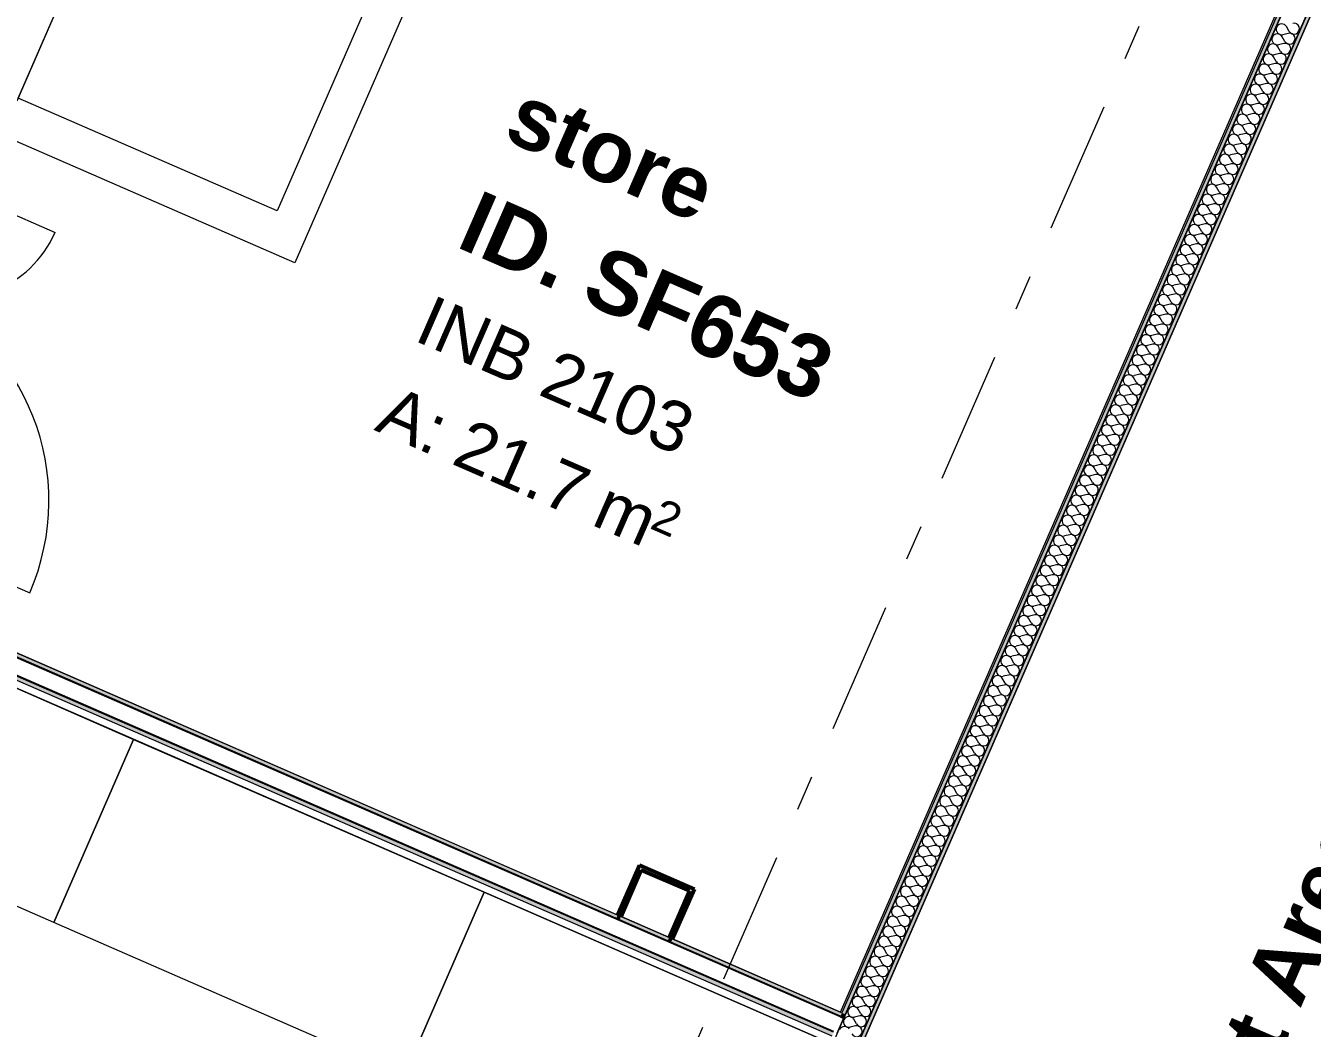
# Model space of a CAD drawing. Header units: millimetres. Extents: x -50172 to 68897, y -80883 to 956680.
# Drawn here: x -3446 to 1707, y -28780 to -24764 of the extents above; entities that cross this region are included whole.
import ezdxf
from ezdxf.enums import TextEntityAlignment as Align

# ---------------------------------------------------------------- set-up
doc = ezdxf.new("R2010")
doc.units = ezdxf.units.MM
doc.header["$MEASUREMENT"] = 0
doc.linetypes.add('Double Dashed', pattern=[1093.611073, 529.166651, -211.666656, 141.111112, -211.666656])
for name, color, linetype in [('A-25-M_Wall_Int', 7, 'Continuous'), ('New_A-15-MG_Structural_Grid_Phase_2', 7, 'Continuous'), ('New_A-20-M_Floor_Slab', 7, 'Continuous'), ('New_A-25-M_Wall_Int', 7, 'Continuous'), ('New_A-35-M_FFE-Zone', 7, 'Continuous'), ('New_A-35-M_FFE_Fixed', 7, 'Continuous'), ('New_ArchiCAD Door Markers', 7, 'Continuous'), ('New_ArchiCAD Doors', 7, 'Continuous')]:
    doc.layers.add(name, color=color, linetype=linetype)
for name, color, linetype, lineweight, true_color in [('A-25-M_Wall_Int_Pen_No__107', 7, 'Continuous', 15, 0xa6a6a6), ('A-25-M_Wall_Int_Pen_No__27', 7, 'Continuous', 50, 0x2a2a2a), ('New_A-15-MG_Structural_Grid_Phase_2_Pen_No__222', 7, 'Continuous', 13, 0x65af33), ('New_A-25-M_Wall_Int_Pen_No__107', 7, 'Continuous', 15, 0xa6a6a6), ('New_A-35-M_FFE-Zone_Pen_No__74', 7, 'Continuous', 20, 0x606060), ('New_A-35-M_FFE_Fixed_Pen_No__64', 7, 'Continuous', 20, 0x606060), ('New_ArchiCAD Doors_Pen_No__43', 7, 'Continuous', 30, 0x444444), ('New_ArchiCAD Doors_Pen_No__63', 7, 'Continuous', 20, 0x606060)]:
    doc.layers.add(name, color=color, linetype=linetype, lineweight=lineweight, true_color=true_color)
for name, color, linetype, lineweight in [('New_A-20-M_Floor_Slab_Pen_No__89', 8, 'Continuous', 20), ('New_A-25-M_Wall_Int_Pen_No__1', 7, 'Continuous', 13), ('New_ArchiCAD Door Markers_Pen_No__1', 7, 'Continuous', 13), ('New_ArchiCAD Door Markers_Pen_No__5', 7, 'Continuous', 25), ('New_ArchiCAD Doors_Pen_No__1', 7, 'Continuous', 13), ('New_ArchiCAD Zone Stamps_Pen_No__9', 7, 'Continuous', 13)]:
    doc.layers.add(name, color=color, linetype=linetype, lineweight=lineweight)
doc.styles.add('GENERATED_STYLE_1', font='')
doc.styles.add('GENERATED_STYLE_2', font='')
doc.styles.add('GENERATED_STYLE_3', font='')
doc.styles.add('GENERATED_STYLE_4', font='')
doc.styles.get('GENERATED_STYLE_1').set_extended_font_data('Swis721 BT', bold=True)
doc.styles.get('GENERATED_STYLE_2').set_extended_font_data('Arial', bold=True)
doc.styles.get('GENERATED_STYLE_3').set_extended_font_data('Arial')
doc.styles.get('GENERATED_STYLE_4').set_extended_font_data('Swis721 BT')

# ---------------------------------------------------------------- blocks, each defined once
blk = doc.blocks.new('Physics Lab_INB 2301_12_1', base_point=(-3341.5, -30238.9))
at = {"layer": 'New_A-35-M_FFE-Zone_Pen_No__74', "linetype": 'Continuous'}
blk.add_line((-228.4, -28837.6), (-4425.4, -27007.5), dxfattribs=at)
at = {"layer": 'New_ArchiCAD Zone Stamps_Pen_No__9'}
for tag, height, style, p in [('ROOM_NAME', 250, 'GENERATED_STYLE_2', (-3799.3, -28842.9)), ('zoneNameLine2', 250, 'GENERATED_STYLE_2', (-3987.7, -29275)), ('ROOM_NUMBER', 200, 'GENERATED_STYLE_3', (-4176.1, -29695.7)), ('measuredAreaCode', 200, 'GENERATED_STYLE_3', (-4333.2, -30055.8)), ('DUMMY_649', 200, 'GENERATED_STYLE_3', (-4025.8, -30189.9)), ('DUMMY_650', 200, 'GENERATED_STYLE_3', (-3536.4, -30403.2)), ('DUMMY_651', 133.3, 'GENERATED_STYLE_3', (-3257.1, -30509.8))]:
    blk.add_attdef(tag, text='', height=height, rotation=336.4404, dxfattribs=dict(at, style=style)).set_placement(p, align=Align.TOP_LEFT)
blk = doc.blocks.new('store_INB 2103_13_1', base_point=(-1191.8, -26291.2))
at = {"layer": 'New_A-35-M_FFE-Zone_Pen_No__74', "linetype": 'Continuous'}
for p, q in [((-728.5, -21954.6), (-2368, -25714.4)), ((-181.9, -28716), (2208.1, -23235.1)), ((-2368, -25714.4), (-3622.9, -25167.2)), ((-4373.4, -26888.3), (-181.9, -28716))]:
    blk.add_line(p, q, dxfattribs=at)
at = {"layer": 'New_ArchiCAD Zone Stamps_Pen_No__9'}
for tag, height, style, p in [('ROOM_NAME', 250, 'GENERATED_STYLE_2', (-1439.9, -24986.5)), ('zoneNameLine2', 250, 'GENERATED_STYLE_2', (-1628.3, -25418.7)), ('ROOM_NUMBER', 200, 'GENERATED_STYLE_3', (-1816.7, -25839.4)), ('measuredAreaCode', 200, 'GENERATED_STYLE_3', (-1973.8, -26199.5)), ('DUMMY_649', 200, 'GENERATED_STYLE_3', (-1666.4, -26333.5)), ('DUMMY_650', 200, 'GENERATED_STYLE_3', (-1177, -26546.9)), ('DUMMY_651', 133.3, 'GENERATED_STYLE_3', (-897.7, -26653.5))]:
    blk.add_attdef(tag, text='', height=height, rotation=336.4404, dxfattribs=dict(at, style=style)).set_placement(p, align=Align.TOP_LEFT)
blk = doc.blocks.new('Final Year Project Area_INB 2304_14_1', base_point=(1437.2, -28649))
at = {"layer": 'New_A-35-M_FFE-Zone_Pen_No__74', "linetype": 'Continuous'}
blk.add_line((2406.7, -23104.8), (-1869.4, -32911.2), dxfattribs=at)
at = {"layer": 'New_ArchiCAD Zone Stamps_Pen_No__9'}
for tag, height, style, p in [('zoneNameLine2', 250, 'GENERATED_STYLE_2', (642.7, -31588.2)), ('ROOM_NAME', 250, 'GENERATED_STYLE_2', (210.5, -31399.8)), ('DUMMY_650', 200, 'GENERATED_STYLE_3', (1782.3, -31125.5)), ('measuredAreaCode', 200, 'GENERATED_STYLE_3', (1434.9, -31922.2)), ('ROOM_NUMBER', 200, 'GENERATED_STYLE_3', (1074.8, -31765.2)), ('DUMMY_651', 133.3, 'GENERATED_STYLE_3', (1904.1, -30831)), ('DUMMY_649', 200, 'GENERATED_STYLE_3', (1568.9, -31614.8))]:
    blk.add_attdef(tag, text='', height=height, rotation=66.4404, dxfattribs=dict(at, style=style)).set_placement(p, align=Align.TOP_LEFT)
blk = doc.blocks.new('Slab_1_1', base_point=(-34879.7, -33019))
at = {"layer": 'New_A-20-M_Floor_Slab_Pen_No__89', "linetype": 'Continuous', "flags": 128}
blk.add_lwpolyline([(-3475.5, -25054.3), (-1821.5, -21261.2), (-785.1, -21713.1), (-2439.1, -25506.2)], close=True, dxfattribs=at)
blk = doc.blocks.new('*X266')
at = {"layer": 'New_A-25-M_Wall_Int_Pen_No__107', "linetype": 'Continuous'}
for p, q in [((1615, -24787.3), (1604.1, -24768.2)), ((1593.9, -24835.5), (1572.6, -24840.5)), ((1597.4, -24827.4), (1586.6, -24808.4)), ((1611.4, -24795.3), (1590.1, -24800.3)), ((1576.4, -24875.6), (1555.1, -24880.7)), ((1579.9, -24867.6), (1569.1, -24848.5)), ((1544.9, -24947.9), (1534.1, -24928.8)), ((1558.9, -24915.8), (1537.6, -24920.8)), ((1562.4, -24907.7), (1551.6, -24888.7)), ((1527.4, -24988.1), (1516.6, -24969)), ((1541.4, -24955.9), (1520.1, -24961)), ((1506.4, -25036.2), (1485.1, -25041.3)), ((1509.9, -25028.2), (1499.1, -25009.2)), ((1523.9, -24996.1), (1502.6, -25001.1)), ((1474.9, -25108.5), (1464.1, -25089.5)), ((1488.9, -25076.4), (1467.6, -25081.4)), ((1492.4, -25068.4), (1481.6, -25049.3)), ((1457.4, -25148.7), (1446.5, -25129.6)), ((1471.4, -25116.6), (1450, -25121.6)), ((1436.3, -25196.9), (1415, -25201.9)), ((1439.8, -25188.8), (1429, -25169.8)), ((1453.9, -25156.7), (1432.5, -25161.8)), ((1418.8, -25237), (1397.5, -25242.1)), ((1422.3, -25229), (1411.5, -25209.9)), ((1387.3, -25309.3), (1376.5, -25290.3)), ((1401.3, -25277.2), (1380, -25282.2)), ((1404.8, -25269.2), (1394, -25250.1)), ((1369.8, -25349.5), (1359, -25330.4)), ((1383.8, -25317.3), (1362.5, -25322.4)), ((1348.8, -25397.7), (1327.5, -25402.7)), ((1352.3, -25389.6), (1341.5, -25370.6)), ((1366.3, -25357.5), (1345, -25362.5)), ((1317.3, -25469.9), (1306.5, -25450.9)), ((1331.3, -25437.8), (1310, -25442.9)), ((1334.8, -25429.8), (1324, -25410.7)), ((1299.8, -25510.1), (1288.9, -25491.1)), ((1313.8, -25478), (1292.4, -25483)), ((1278.7, -25558.3), (1257.4, -25563.3)), ((1282.2, -25550.3), (1271.4, -25531.2)), ((1296.3, -25518.1), (1274.9, -25523.2)), ((1261.2, -25598.5), (1239.9, -25603.5)), ((1264.7, -25590.4), (1253.9, -25571.4)), ((1229.7, -25670.7), (1218.9, -25651.7)), ((1243.7, -25638.6), (1222.4, -25643.7)), ((1247.2, -25630.6), (1236.4, -25611.5)), ((1212.2, -25710.9), (1201.4, -25691.8)), ((1226.2, -25678.8), (1204.9, -25683.8)), ((1191.2, -25759.1), (1169.9, -25764.1)), ((1194.7, -25751.1), (1183.9, -25732)), ((1208.7, -25718.9), (1187.4, -25724)), ((1159.7, -25831.4), (1148.9, -25812.3)), ((1173.7, -25799.2), (1152.4, -25804.3)), ((1177.2, -25791.2), (1166.4, -25772.2)), ((1142.2, -25871.5), (1131.3, -25852.5)), ((1156.2, -25839.4), (1134.9, -25844.4)), ((1124.6, -25911.7), (1113.8, -25892.6)), ((1138.7, -25879.6), (1117.3, -25884.6)), ((1103.6, -25959.9), (1082.3, -25964.9)), ((1107.1, -25951.8), (1096.3, -25932.8)), ((1121.1, -25919.7), (1099.8, -25924.8)), ((1072.1, -26032.2), (1061.3, -26013.1)), ((1086.1, -26000), (1064.8, -26005.1)), ((1089.6, -25992), (1078.8, -25972.9)), ((1054.6, -26072.3), (1043.8, -26053.3)), ((1068.6, -26040.2), (1047.3, -26045.2)), ((1033.6, -26120.5), (1012.3, -26125.5)), ((1037.1, -26112.5), (1026.3, -26093.4)), ((1051.1, -26080.3), (1029.8, -26085.4)), ((1002.1, -26192.8), (991.3, -26173.7)), ((1016.1, -26160.7), (994.8, -26165.7)), ((1019.6, -26152.6), (1008.8, -26133.6)), ((984.6, -26232.9), (973.8, -26213.9)), ((998.6, -26200.8), (977.3, -26205.9)), ((967.1, -26273.1), (956.2, -26254.1)), ((981.1, -26241), (959.7, -26246)), ((946, -26321.3), (924.7, -26326.3)), ((949.5, -26313.3), (938.7, -26294.2)), ((963.5, -26281.1), (942.2, -26286.2)), ((914.5, -26393.6), (903.7, -26374.5)), ((928.5, -26361.4), (907.2, -26366.5)), ((932, -26353.4), (921.2, -26334.4)), ((897, -26433.7), (886.2, -26414.7)), ((911, -26401.6), (889.7, -26406.7)), ((876, -26481.9), (854.7, -26487)), ((879.5, -26473.9), (868.7, -26454.8)), ((893.5, -26441.8), (872.2, -26446.8)), ((844.5, -26554.2), (833.7, -26535.2)), ((858.5, -26522.1), (837.2, -26527.1)), ((862, -26514), (851.2, -26495)), ((827, -26594.4), (816.2, -26575.3)), ((841, -26562.2), (819.7, -26567.3)), ((809.5, -26634.5), (798.6, -26615.5)), ((823.5, -26602.4), (802.1, -26607.4)), ((788.4, -26682.7), (767.1, -26687.8)), ((791.9, -26674.7), (781.1, -26655.6)), ((806, -26642.6), (784.6, -26647.6)), ((756.9, -26755), (746.1, -26735.9)), ((770.9, -26722.9), (749.6, -26727.9)), ((774.4, -26714.8), (763.6, -26695.8)), ((739.4, -26795.2), (728.6, -26776.1)), ((753.4, -26763), (732.1, -26768.1)), ((718.4, -26843.3), (697.1, -26848.4)), ((721.9, -26835.3), (711.1, -26816.3)), ((735.9, -26803.2), (714.6, -26808.2)), ((686.9, -26915.6), (676.1, -26896.6)), ((700.9, -26883.5), (679.6, -26888.5)), ((704.4, -26875.5), (693.6, -26856.4)), ((669.4, -26955.8), (658.6, -26936.7)), ((683.4, -26923.7), (662.1, -26928.7)), ((651.9, -26995.9), (641, -26976.9)), ((665.9, -26963.8), (644.6, -26968.9)), ((630.8, -27044.1), (609.5, -27049.2)), ((634.3, -27036.1), (623.5, -27017)), ((648.4, -27004), (627, -27009)), ((599.3, -27116.4), (588.5, -27097.4)), ((613.3, -27084.3), (592, -27089.3)), ((616.8, -27076.3), (606, -27057.2)), ((581.8, -27156.6), (571, -27137.5)), ((595.8, -27124.4), (574.5, -27129.5)), ((560.8, -27204.8), (539.5, -27209.8)), ((564.3, -27196.7), (553.5, -27177.7)), ((578.3, -27164.6), (557, -27169.6)), ((529.3, -27277), (518.5, -27258)), ((543.3, -27244.9), (522, -27250)), ((546.8, -27236.9), (536, -27217.8)), ((511.8, -27317.2), (501, -27298.2)), ((525.8, -27285.1), (504.5, -27290.1)), ((494.3, -27357.4), (483.5, -27338.3)), ((508.3, -27325.2), (487, -27330.3)), ((473.2, -27405.6), (451.9, -27410.6)), ((476.8, -27397.5), (465.9, -27378.5)), ((490.8, -27365.4), (469.4, -27370.4)), ((441.7, -27477.8), (430.9, -27458.8)), ((455.7, -27445.7), (434.4, -27450.8)), ((459.2, -27437.7), (448.4, -27418.6)), ((424.2, -27518), (413.4, -27498.9)), ((438.2, -27485.9), (416.9, -27490.9)), ((403.2, -27566.2), (381.9, -27571.2)), ((406.7, -27558.2), (395.9, -27539.1)), ((420.7, -27526), (399.4, -27531.1)), ((371.7, -27638.5), (360.9, -27619.4)), ((385.7, -27606.3), (364.4, -27611.4)), ((389.2, -27598.3), (378.4, -27579.3)), ((354.2, -27678.6), (343.4, -27659.6)), ((368.2, -27646.5), (346.9, -27651.5)), ((336.7, -27718.8), (325.9, -27699.7)), ((350.7, -27686.7), (329.4, -27691.7)), ((315.7, -27767), (294.3, -27772)), ((319.2, -27758.9), (308.3, -27739.9)), ((333.2, -27726.8), (311.8, -27731.9)), ((284.1, -27839.3), (273.3, -27820.2)), ((298.1, -27807.1), (276.8, -27812.2)), ((301.6, -27799.1), (290.8, -27780)), ((266.6, -27879.4), (255.8, -27860.4)), ((280.6, -27847.3), (259.3, -27852.3)), ((245.6, -27927.6), (224.3, -27932.6)), ((249.1, -27919.6), (238.3, -27900.5)), ((263.1, -27887.4), (241.8, -27892.5)), ((228.1, -27967.8), (206.8, -27972.8)), ((231.6, -27959.7), (220.8, -27940.7)), ((196.6, -28040), (185.8, -28021)), ((210.6, -28007.9), (189.3, -28013)), ((214.1, -27999.9), (203.3, -27980.8)), ((179.1, -28080.2), (168.3, -28061.2)), ((193.1, -28048.1), (171.8, -28053.1)), ((158.1, -28128.4), (136.7, -28133.4)), ((161.6, -28120.4), (150.7, -28101.3)), ((175.6, -28088.2), (154.2, -28093.3)), ((126.5, -28200.7), (115.7, -28181.6)), ((140.5, -28168.5), (119.2, -28173.6)), ((144, -28160.5), (133.2, -28141.5)), ((109, -28240.8), (98.2, -28221.8)), ((123, -28208.7), (101.7, -28213.8)), ((88, -28289), (66.7, -28294.1)), ((91.5, -28281), (80.7, -28261.9)), ((105.5, -28248.9), (84.2, -28253.9)), ((70.5, -28329.2), (49.2, -28334.2)), ((74, -28321.1), (63.2, -28302.1)), ((39, -28401.5), (28.2, -28382.4)), ((53, -28369.3), (31.7, -28374.4)), ((56.5, -28361.3), (45.7, -28342.3)), ((21.5, -28441.6), (10.7, -28422.6)), ((35.5, -28409.5), (14.2, -28414.5)), ((0.5, -28489.8), (-20.9, -28494.9)), ((4, -28481.8), (-6.9, -28462.7)), ((18, -28449.7), (-3.3, -28454.7)), ((-31.1, -28562.1), (-41.9, -28543)), ((-17.1, -28530), (-38.4, -28535)), ((-13.6, -28521.9), (-24.4, -28502.9)), ((-48.6, -28602.3), (-59.4, -28583.2)), ((-34.6, -28570.1), (-55.9, -28575.2)), ((-66.1, -28642.4), (-76.9, -28623.4)), ((-52.1, -28610.3), (-73.4, -28615.3)), ((-87.1, -28690.6), (-108.4, -28695.6)), ((-83.6, -28682.6), (-94.4, -28663.5)), ((-69.6, -28650.4), (-90.9, -28655.5)), ((-118.6, -28762.9), (-129.4, -28743.8)), ((-104.6, -28730.8), (-125.9, -28735.8)), ((-101.1, -28722.7), (-111.9, -28703.7)), ((-122.1, -28770.9), (-143.4, -28776))]:
    blk.add_line(p, q, dxfattribs=at)
for centre, start, end in [((1585.1, -24779), 156.4404, 283.3103), ((1585.1, -24779), 29.5705, 156.4404), ((1634, -24776.5), 209.5705, 103.3103), ((1567.6, -24819.2), 156.4404, 283.3103), ((1567.6, -24819.2), 29.5705, 156.4404), ((1599, -24856.8), 209.5705, 103.3103), ((1616.5, -24816.6), 209.5705, 103.3103), ((1532.6, -24899.5), 29.5705, 156.4404), ((1550.1, -24859.3), 156.4404, 283.3103), ((1550.1, -24859.3), 29.5705, 156.4404), ((1581.5, -24896.9), 209.5705, 103.3103), ((1515, -24939.7), 156.4404, 283.3103), ((1515, -24939.7), 29.5705, 156.4404), ((1532.6, -24899.5), 156.4404, 283.3103), ((1564, -24937.1), 209.5705, 103.3103), ((1497.5, -24979.8), 156.4404, 283.3103), ((1497.5, -24979.8), 29.5705, 156.4404), ((1546.4, -24977.2), 209.5705, 103.3103), ((1462.5, -25060.1), 29.5705, 156.4404), ((1480, -25020), 156.4404, 283.3103), ((1480, -25020), 29.5705, 156.4404), ((1511.4, -25057.6), 209.5705, 103.3103), ((1528.9, -25017.4), 209.5705, 103.3103), ((1445, -25100.3), 156.4404, 283.3103), ((1445, -25100.3), 29.5705, 156.4404), ((1462.5, -25060.1), 156.4404, 283.3103), ((1493.9, -25097.7), 209.5705, 103.3103), ((1427.5, -25140.4), 156.4404, 283.3103), ((1427.5, -25140.4), 29.5705, 156.4404), ((1476.4, -25137.9), 209.5705, 103.3103), ((1410, -25180.6), 156.4404, 283.3103), ((1410, -25180.6), 29.5705, 156.4404), ((1441.4, -25218.2), 209.5705, 103.3103), ((1458.9, -25178), 209.5705, 103.3103), ((1375, -25260.9), 29.5705, 156.4404), ((1392.5, -25220.8), 156.4404, 283.3103), ((1392.5, -25220.8), 29.5705, 156.4404), ((1423.9, -25258.3), 209.5705, 103.3103), ((1357.4, -25301.1), 156.4404, 283.3103), ((1357.4, -25301.1), 29.5705, 156.4404), ((1375, -25260.9), 156.4404, 283.3103), ((1406.4, -25298.5), 209.5705, 103.3103), ((1339.9, -25341.2), 156.4404, 283.3103), ((1339.9, -25341.2), 29.5705, 156.4404), ((1388.9, -25338.7), 209.5705, 103.3103), ((1304.9, -25421.5), 29.5705, 156.4404), ((1322.4, -25381.4), 156.4404, 283.3103), ((1322.4, -25381.4), 29.5705, 156.4404), ((1353.8, -25419), 209.5705, 103.3103), ((1371.3, -25378.8), 209.5705, 103.3103), ((1287.4, -25461.7), 156.4404, 283.3103), ((1287.4, -25461.7), 29.5705, 156.4404), ((1304.9, -25421.5), 156.4404, 283.3103), ((1336.3, -25459.1), 209.5705, 103.3103), ((1269.9, -25501.9), 156.4404, 283.3103), ((1269.9, -25501.9), 29.5705, 156.4404), ((1318.8, -25499.3), 209.5705, 103.3103), ((1252.4, -25542), 156.4404, 283.3103), ((1252.4, -25542), 29.5705, 156.4404), ((1283.8, -25579.6), 209.5705, 103.3103), ((1301.3, -25539.5), 209.5705, 103.3103), ((1217.4, -25622.3), 29.5705, 156.4404), ((1234.9, -25582.2), 156.4404, 283.3103), ((1234.9, -25582.2), 29.5705, 156.4404), ((1266.3, -25619.8), 209.5705, 103.3103), ((1199.9, -25662.5), 156.4404, 283.3103), ((1199.9, -25662.5), 29.5705, 156.4404), ((1217.4, -25622.3), 156.4404, 283.3103), ((1248.8, -25659.9), 209.5705, 103.3103), ((1182.3, -25702.7), 156.4404, 283.3103), ((1182.3, -25702.7), 29.5705, 156.4404), ((1231.3, -25700.1), 209.5705, 103.3103), ((1147.3, -25783), 29.5705, 156.4404), ((1164.8, -25742.8), 156.4404, 283.3103), ((1164.8, -25742.8), 29.5705, 156.4404), ((1196.2, -25780.4), 209.5705, 103.3103), ((1213.7, -25740.2), 209.5705, 103.3103), ((1129.8, -25823.1), 156.4404, 283.3103), ((1129.8, -25823.1), 29.5705, 156.4404), ((1147.3, -25783), 156.4404, 283.3103), ((1178.7, -25820.6), 209.5705, 103.3103), ((1112.3, -25863.3), 156.4404, 283.3103), ((1112.3, -25863.3), 29.5705, 156.4404), ((1161.2, -25860.7), 209.5705, 103.3103), ((1094.8, -25903.4), 156.4404, 283.3103), ((1094.8, -25903.4), 29.5705, 156.4404), ((1126.2, -25941), 209.5705, 103.3103), ((1143.7, -25900.9), 209.5705, 103.3103), ((1059.8, -25983.8), 29.5705, 156.4404), ((1077.3, -25943.6), 156.4404, 283.3103), ((1077.3, -25943.6), 29.5705, 156.4404), ((1108.7, -25981.2), 209.5705, 103.3103), ((1042.3, -26023.9), 156.4404, 283.3103), ((1042.3, -26023.9), 29.5705, 156.4404), ((1059.8, -25983.8), 156.4404, 283.3103), ((1091.2, -26021.3), 209.5705, 103.3103), ((1024.7, -26064.1), 156.4404, 283.3103), ((1024.7, -26064.1), 29.5705, 156.4404), ((1073.7, -26061.5), 209.5705, 103.3103), ((989.7, -26144.4), 29.5705, 156.4404), ((1007.2, -26104.2), 156.4404, 283.3103), ((1007.2, -26104.2), 29.5705, 156.4404), ((1038.6, -26141.8), 209.5705, 103.3103), ((1056.1, -26101.7), 209.5705, 103.3103), ((972.2, -26184.5), 156.4404, 283.3103), ((972.2, -26184.5), 29.5705, 156.4404), ((989.7, -26144.4), 156.4404, 283.3103), ((1021.1, -26182), 209.5705, 103.3103), ((954.7, -26224.7), 156.4404, 283.3103), ((954.7, -26224.7), 29.5705, 156.4404), ((1003.6, -26222.1), 209.5705, 103.3103), ((937.2, -26264.9), 156.4404, 283.3103), ((937.2, -26264.9), 29.5705, 156.4404), ((986.1, -26262.3), 209.5705, 103.3103), ((902.2, -26345.2), 29.5705, 156.4404), ((919.7, -26305), 156.4404, 283.3103), ((919.7, -26305), 29.5705, 156.4404), ((951.1, -26342.6), 209.5705, 103.3103), ((968.6, -26302.5), 209.5705, 103.3103), ((884.7, -26385.3), 156.4404, 283.3103), ((884.7, -26385.3), 29.5705, 156.4404), ((902.2, -26345.2), 156.4404, 283.3103), ((933.6, -26382.8), 209.5705, 103.3103), ((867.1, -26425.5), 156.4404, 283.3103), ((867.1, -26425.5), 29.5705, 156.4404), ((916.1, -26422.9), 209.5705, 103.3103), ((832.1, -26505.8), 29.5705, 156.4404), ((849.6, -26465.6), 156.4404, 283.3103), ((849.6, -26465.6), 29.5705, 156.4404), ((881, -26503.2), 209.5705, 103.3103), ((898.5, -26463.1), 209.5705, 103.3103), ((814.6, -26546), 156.4404, 283.3103), ((814.6, -26546), 29.5705, 156.4404), ((832.1, -26505.8), 156.4404, 283.3103), ((863.5, -26543.4), 209.5705, 103.3103), ((797.1, -26586.1), 156.4404, 283.3103), ((797.1, -26586.1), 29.5705, 156.4404), ((846, -26583.6), 209.5705, 103.3103), ((779.6, -26626.3), 156.4404, 283.3103), ((779.6, -26626.3), 29.5705, 156.4404), ((828.5, -26623.7), 209.5705, 103.3103), ((744.6, -26706.6), 29.5705, 156.4404), ((762.1, -26666.4), 156.4404, 283.3103), ((762.1, -26666.4), 29.5705, 156.4404), ((793.5, -26704), 209.5705, 103.3103), ((811, -26663.9), 209.5705, 103.3103), ((727.1, -26746.8), 156.4404, 283.3103), ((727.1, -26746.8), 29.5705, 156.4404), ((744.6, -26706.6), 156.4404, 283.3103), ((776, -26744.2), 209.5705, 103.3103), ((709.6, -26786.9), 156.4404, 283.3103), ((709.6, -26786.9), 29.5705, 156.4404), ((758.5, -26784.3), 209.5705, 103.3103), ((674.5, -26867.2), 29.5705, 156.4404), ((692, -26827.1), 156.4404, 283.3103), ((692, -26827.1), 29.5705, 156.4404), ((723.4, -26864.7), 209.5705, 103.3103), ((741, -26824.5), 209.5705, 103.3103), ((657, -26907.4), 29.5705, 156.4404), ((674.5, -26867.2), 156.4404, 283.3103), ((705.9, -26904.8), 209.5705, 103.3103), ((639.5, -26947.5), 156.4404, 283.3103), ((639.5, -26947.5), 29.5705, 156.4404), ((657, -26907.4), 156.4404, 283.3103), ((688.4, -26945), 209.5705, 103.3103), ((622, -26987.7), 156.4404, 283.3103), ((622, -26987.7), 29.5705, 156.4404), ((670.9, -26985.1), 209.5705, 103.3103), ((587, -27068), 29.5705, 156.4404), ((604.5, -27027.9), 156.4404, 283.3103), ((604.5, -27027.9), 29.5705, 156.4404), ((635.9, -27065.4), 209.5705, 103.3103), ((653.4, -27025.3), 209.5705, 103.3103), ((569.5, -27108.2), 156.4404, 283.3103), ((569.5, -27108.2), 29.5705, 156.4404), ((587, -27068), 156.4404, 283.3103), ((618.4, -27105.6), 209.5705, 103.3103), ((552, -27148.3), 156.4404, 283.3103), ((552, -27148.3), 29.5705, 156.4404), ((600.9, -27145.8), 209.5705, 103.3103), ((516.9, -27228.6), 29.5705, 156.4404), ((534.4, -27188.5), 156.4404, 283.3103), ((534.4, -27188.5), 29.5705, 156.4404), ((565.8, -27226.1), 209.5705, 103.3103), ((583.4, -27185.9), 209.5705, 103.3103), ((499.4, -27268.8), 29.5705, 156.4404), ((516.9, -27228.6), 156.4404, 283.3103), ((548.3, -27266.2), 209.5705, 103.3103), ((481.9, -27309), 156.4404, 283.3103), ((481.9, -27309), 29.5705, 156.4404), ((499.4, -27268.8), 156.4404, 283.3103), ((530.8, -27306.4), 209.5705, 103.3103), ((464.4, -27349.1), 156.4404, 283.3103), ((464.4, -27349.1), 29.5705, 156.4404), ((513.3, -27346.6), 209.5705, 103.3103), ((429.4, -27429.4), 29.5705, 156.4404), ((446.9, -27389.3), 156.4404, 283.3103), ((446.9, -27389.3), 29.5705, 156.4404), ((478.3, -27426.9), 209.5705, 103.3103), ((495.8, -27386.7), 209.5705, 103.3103), ((411.9, -27469.6), 156.4404, 283.3103), ((411.9, -27469.6), 29.5705, 156.4404), ((429.4, -27429.4), 156.4404, 283.3103), ((460.8, -27467), 209.5705, 103.3103), ((394.4, -27509.8), 156.4404, 283.3103), ((394.4, -27509.8), 29.5705, 156.4404), ((443.3, -27507.2), 209.5705, 103.3103), ((376.8, -27549.9), 156.4404, 283.3103), ((376.8, -27549.9), 29.5705, 156.4404), ((408.2, -27587.5), 209.5705, 103.3103), ((425.8, -27547.3), 209.5705, 103.3103), ((341.8, -27630.2), 29.5705, 156.4404), ((359.3, -27590.1), 156.4404, 283.3103), ((359.3, -27590.1), 29.5705, 156.4404), ((390.7, -27627.7), 209.5705, 103.3103), ((324.3, -27670.4), 156.4404, 283.3103), ((324.3, -27670.4), 29.5705, 156.4404), ((341.8, -27630.2), 156.4404, 283.3103), ((373.2, -27667.8), 209.5705, 103.3103), ((306.8, -27710.5), 156.4404, 283.3103), ((306.8, -27710.5), 29.5705, 156.4404), ((355.7, -27708), 209.5705, 103.3103), ((271.8, -27790.9), 29.5705, 156.4404), ((289.3, -27750.7), 156.4404, 283.3103), ((289.3, -27750.7), 29.5705, 156.4404), ((320.7, -27788.3), 209.5705, 103.3103), ((338.2, -27748.1), 209.5705, 103.3103), ((254.3, -27831), 156.4404, 283.3103), ((254.3, -27831), 29.5705, 156.4404), ((271.8, -27790.9), 156.4404, 283.3103), ((303.2, -27828.4), 209.5705, 103.3103), ((236.8, -27871.2), 156.4404, 283.3103), ((236.8, -27871.2), 29.5705, 156.4404), ((285.7, -27868.6), 209.5705, 103.3103), ((219.2, -27911.3), 156.4404, 283.3103), ((219.2, -27911.3), 29.5705, 156.4404), ((250.7, -27948.9), 209.5705, 103.3103), ((268.2, -27908.8), 209.5705, 103.3103), ((184.2, -27991.6), 29.5705, 156.4404), ((201.7, -27951.5), 156.4404, 283.3103), ((201.7, -27951.5), 29.5705, 156.4404), ((233.1, -27989.1), 209.5705, 103.3103), ((166.7, -28031.8), 156.4404, 283.3103), ((166.7, -28031.8), 29.5705, 156.4404), ((184.2, -27991.6), 156.4404, 283.3103), ((215.6, -28029.2), 209.5705, 103.3103), ((149.2, -28072), 156.4404, 283.3103), ((149.2, -28072), 29.5705, 156.4404), ((198.1, -28069.4), 209.5705, 103.3103), ((114.2, -28152.3), 29.5705, 156.4404), ((131.7, -28112.1), 156.4404, 283.3103), ((131.7, -28112.1), 29.5705, 156.4404), ((163.1, -28149.7), 209.5705, 103.3103), ((180.6, -28109.6), 209.5705, 103.3103), ((96.7, -28192.4), 156.4404, 283.3103), ((96.7, -28192.4), 29.5705, 156.4404), ((114.2, -28152.3), 156.4404, 283.3103), ((145.6, -28189.9), 209.5705, 103.3103), ((79.2, -28232.6), 156.4404, 283.3103), ((79.2, -28232.6), 29.5705, 156.4404), ((128.1, -28230), 209.5705, 103.3103), ((61.7, -28272.7), 156.4404, 283.3103), ((61.7, -28272.7), 29.5705, 156.4404), ((93.1, -28310.3), 209.5705, 103.3103), ((110.6, -28270.2), 209.5705, 103.3103), ((26.6, -28353.1), 29.5705, 156.4404), ((44.1, -28312.9), 156.4404, 283.3103), ((44.1, -28312.9), 29.5705, 156.4404), ((75.5, -28350.5), 209.5705, 103.3103), ((9.1, -28393.2), 156.4404, 283.3103), ((9.1, -28393.2), 29.5705, 156.4404), ((26.6, -28353.1), 156.4404, 283.3103), ((58, -28390.7), 209.5705, 103.3103), ((-8.4, -28433.4), 156.4404, 283.3103), ((-8.4, -28433.4), 29.5705, 156.4404), ((40.5, -28430.8), 209.5705, 103.3103), ((-43.4, -28513.7), 29.5705, 156.4404), ((-25.9, -28473.5), 156.4404, 283.3103), ((-25.9, -28473.5), 29.5705, 156.4404), ((5.5, -28511.1), 209.5705, 103.3103), ((23, -28471), 209.5705, 103.3103), ((-60.9, -28553.9), 156.4404, 283.3103), ((-60.9, -28553.9), 29.5705, 156.4404), ((-43.4, -28513.7), 156.4404, 283.3103), ((-12, -28551.3), 209.5705, 103.3103), ((-78.4, -28594), 156.4404, 283.3103), ((-78.4, -28594), 29.5705, 156.4404), ((-29.5, -28591.4), 209.5705, 103.3103), ((-95.9, -28634.2), 156.4404, 283.3103), ((-95.9, -28634.2), 29.5705, 156.4404), ((-64.5, -28671.8), 209.5705, 103.3103), ((-47, -28631.6), 209.5705, 103.3103), ((-131, -28714.5), 29.5705, 156.4404), ((-113.5, -28674.3), 156.4404, 283.3103), ((-113.5, -28674.3), 29.5705, 156.4404), ((-82.1, -28711.9), 209.5705, 103.3103), ((-148.5, -28754.6), 156.4404, 283.3103), ((-148.5, -28754.6), 29.5705, 156.4404), ((-131, -28714.5), 156.4404, 283.3103), ((-99.6, -28752.1), 209.5705, 103.3103), ((-166, -28794.8), 29.5705, 156.4404), ((-117.1, -28792.2), 209.5705, 103.3103)]:
    blk.add_arc(centre, 21.9, start, end, dxfattribs=at)
blk = doc.blocks.new('Wall_33_1', base_point=(-1869.4, -32911.1))
at = {"layer": 'New_A-25-M_Wall_Int_Pen_No__107', "linetype": 'Continuous', "lineweight": 0, "true_color": 0x535353}
for points in [[(-1883.1, -32905.1), (2389.3, -23107), (2388.4, -23106.6), (-1884, -32904.7)], [(2239.3, -23215.9), (-168.7, -28738.2), (-167.8, -28738.6), (2240.2, -23216.3)], [(-169.9, -28740.9), (-1969.3, -32867.5), (-1968.4, -32867.9), (-169, -28741.3)], [(-182.4, -28732.2), (-183.6, -28734.9), (-169.9, -28740.9), (-168.7, -28738.2)], [(-168.7, -28738.2), (-169.9, -28740.9), (-169, -28741.3), (-167.8, -28738.6)]]:
    blk.add_hatch(color=251, dxfattribs=at).paths.add_polyline_path(points)
at = {"layer": 'New_A-25-M_Wall_Int_Pen_No__107', "linetype": 'Continuous'}
for points in [[(-1869.4, -32911.1), (2403.1, -23113), (2389.3, -23107), (-1883.1, -32905.1)], [(2219.5, -23223.7), (-176.4, -28718.4), (-162.7, -28724.4), (2233.3, -23229.7)], [(-176.4, -28718.4), (-182.4, -28732.2), (-168.7, -28738.2), (-162.7, -28724.4)]]:
    blk.add_hatch(color=256, dxfattribs=at).paths.add_polyline_path(points)
at = {"layer": 'New_A-25-M_Wall_Int_Pen_No__1', "linetype": 'Continuous'}
for p, q in [((-1884, -32904.7), (2388.4, -23106.6)), ((-1883.1, -32905.1), (2389.3, -23107)), ((-167.8, -28738.6), (2240.2, -23216.3)), ((-162.7, -28724.4), (2233.3, -23229.7)), ((-1968.4, -32867.9), (-169, -28741.3)), ((-195.4, -28799.6), (-169.9, -28740.9)), ((-183.6, -28734.9), (-169.9, -28740.9)), ((-168.7, -28738.2), (-182.4, -28732.2)), ((-169, -28741.3), (-167.8, -28738.6)), ((-168.7, -28738.2), (-162.7, -28724.4))]:
    blk.add_line(p, q, dxfattribs=at)
at = {"layer": 'New_A-25-M_Wall_Int_Pen_No__1', "linetype": 'Continuous', "flags": 128}
for points in [[(-1869.4, -32911.1), (2403.1, -23113)], [(2219.5, -23223.7), (-176.4, -28718.4)]]:
    blk.add_lwpolyline(points, dxfattribs=at)
at = {"layer": 'New_A-25-M_Wall_Int', "color": 250, "lineweight": 50, "true_color": 0x2a2a2a}
blk.add_blockref('*X266', (0, 0), dxfattribs=at)
blk = doc.blocks.new('Wall_34_1', base_point=(-62.8, -28768))
at = {"layer": 'A-25-M_Wall_Int_Pen_No__107', "linetype": 'Continuous'}
for points in [[(-1080.8, -28340.4), (-1067.1, -28346.4), (-1061.1, -28332.7), (-1074.8, -28326.7)], [(-874.6, -28430.4), (-860.8, -28436.3), (-854.8, -28422.6), (-868.6, -28416.6)]]:
    blk.add_hatch(color=256, dxfattribs=at).paths.add_polyline_path(points)
at = {"layer": 'New_A-25-M_Wall_Int_Pen_No__107', "linetype": 'Continuous'}
for points in [[(-1074.8, -28326.7), (-4373.4, -26888.3), (-4379.4, -26902.1), (-1080.8, -28340.4)], [(-210.4, -28796.3), (-4407.4, -26966.2), (-4413.4, -26980), (-216.4, -28810.1)], [(-1067.1, -28346.4), (-874.6, -28430.4), (-868.6, -28416.6), (-1061.1, -28332.7)], [(-860.8, -28436.3), (-182.4, -28732.2), (-176.4, -28718.4), (-854.8, -28422.6)]]:
    blk.add_hatch(color=256, dxfattribs=at).paths.add_polyline_path(points)
at = {"layer": 'New_A-25-M_Wall_Int_Pen_No__107', "linetype": 'Continuous', "lineweight": 0, "true_color": 0x535353}
for points in [[(-182.4, -28732.2), (-4379.4, -26902.1), (-4380.6, -26904.8), (-183.6, -28734.9)], [(-209.2, -28793.6), (-4406.2, -26963.5), (-4407.4, -26966.2), (-210.4, -28796.3)]]:
    blk.add_hatch(color=251, dxfattribs=at).paths.add_polyline_path(points)
at = {"layer": 'New_A-25-M_Wall_Int_Pen_No__1', "linetype": 'Continuous'}
for p, q in [((-183.6, -28734.9), (-4380.6, -26904.8)), ((-182.4, -28732.2), (-4379.4, -26902.1)), ((-210.4, -28796.3), (-4407.4, -26966.2)), ((-209.2, -28793.6), (-4406.2, -26963.5))]:
    blk.add_line(p, q, dxfattribs=at)
at = {"layer": 'New_A-25-M_Wall_Int_Pen_No__1', "linetype": 'Continuous', "flags": 128}
for points in [[(-1074.8, -28326.7), (-4373.4, -26888.3)], [(-4413.4, -26980), (-216.4, -28810.1)], [(-868.6, -28416.6), (-1061.1, -28332.7)], [(-176.4, -28718.4), (-854.8, -28422.6)]]:
    blk.add_lwpolyline(points, dxfattribs=at)
blk = doc.blocks.new('*X269')
at = {"layer": 'New_A-25-M_Wall_Int_Pen_No__107', "linetype": 'Continuous'}
blk.add_hatch(color=256, dxfattribs=at).paths.add_polyline_path([(-6229.7, -31050.3), (-6230.1, -31051.2), (-6228.8, -31050.7)])
blk = doc.blocks.new('*X270')
at = {"layer": 'New_A-25-M_Wall_Int_Pen_No__107', "linetype": 'Continuous'}
blk.add_hatch(color=256, dxfattribs=at).paths.add_polyline_path([(-6252.6, -31040.3), (-6262.6, -31063.2), (-6261.7, -31063.6), (-6230.1, -31051.2), (-6229.7, -31050.3)])
blk = doc.blocks.new('*X271')
at = {"layer": 'New_A-25-M_Wall_Int_Pen_No__107', "linetype": 'Continuous'}
blk.add_hatch(color=256, dxfattribs=at).paths.add_polyline_path([(-6252.6, -31040.3), (-6229.7, -31050.3), (-4340.7, -26718.2), (-4363.6, -26708.2)])
blk = doc.blocks.new('*X272')
at = {"layer": 'New_A-25-M_Wall_Int_Pen_No__107', "linetype": 'Continuous'}
blk.add_hatch(color=256, dxfattribs=at).paths.add_polyline_path([(-3677.7, -25135.2), (-3760.1, -25324.1), (-3737.1, -25334.1), (-3654.8, -25145.2)])
blk = doc.blocks.new('Double Door Asymmetric 19')
at = {"layer": 'New_ArchiCAD Doors_Pen_No__1', "linetype": 'Continuous'}
for p, q in [((-755, 0), (-755, -15)), ((755, 0), (755, -15)), ((-755, -15), (-755, -18)), ((-755, -18), (-755, -38)), ((-755, -38), (-755, -63)), ((755, -15), (755, -18)), ((755, -18), (755, -38)), ((755, -38), (755, -63)), ((-755, -63), (-755, -82)), ((-755, -82), (-755, -85)), ((-755, -85), (-755, -100)), ((755, -63), (755, -82)), ((755, -82), (755, -85)), ((755, -85), (755, -100))]:
    blk.add_line(p, q, dxfattribs=at)
at = {"layer": 'New_ArchiCAD Doors_Pen_No__43', "linetype": 'Continuous'}
for p, q in [((-748, 0), (-755, 0)), ((-755, 0), (-755, -100)), ((-682, 0), (-748, 0)), ((-748, 0), (-748, -100)), ((-682, -100), (-682, 0)), ((748, 0), (682, 0)), ((682, 0), (682, -100)), ((748, 0), (755, 0)), ((748, -100), (748, 0)), ((755, 0), (755, -100)), ((-748, -100), (-755, -100)), ((-748, -100), (-682, -100)), ((682, -100), (748, -100)), ((748, -100), (755, -100))]:
    blk.add_line(p, q, dxfattribs=at)
at = {"layer": 'New_ArchiCAD Doors_Pen_No__63', "linetype": 'Continuous'}
for p, q in [((682, 0), (682, 924)), ((-682, 0), (-682, 440))]:
    blk.add_line(p, q, dxfattribs=at)
for centre, radius, start, end in [((682, 0), 924, 90, 180), ((-682, 0), 440, 0, 90)]:
    blk.add_arc(centre, radius, start, end, dxfattribs=at)
blk = doc.blocks.new('Door Stamp 17_32')
at = {"layer": 'New_ArchiCAD Door Markers_Pen_No__5', "linetype": 'Continuous'}
for p, q in [((506.5, 306), (-470.6, 306)), ((-470.6, 306), (-470.6, 94.3)), ((506.5, 94.3), (506.5, 306)), ((-470.6, 94.3), (506.5, 94.3)), ((-470.6, 94.3), (506.5, 94.3))]:
    blk.add_line(p, q, dxfattribs=at)
at = {"layer": 'New_ArchiCAD Door Markers_Pen_No__1', "style": 'GENERATED_STYLE_1'}
blk.add_attdef('AC_WIDO_ID', text='', height=150, dxfattribs=at).set_placement((-411.8, 138.9), align=Align.BOTTOM_LEFT)
blk = doc.blocks.new('Wall_35_1', base_point=(-6271.7, -30991.6))
at = {"layer": 'A-25-M_Wall_Int_Pen_No__107', "linetype": 'Continuous'}
blk.add_hatch(color=256, dxfattribs=at).paths.add_polyline_path([(-6083.8, -30773.2), (-6089.8, -30786.9), (-6076, -30792.9), (-6070, -30779.2)])
at = {"layer": 'New_A-25-M_Wall_Int_Pen_No__107', "linetype": 'Continuous'}
for points in [[(-3711.6, -25120.4), (-3794, -25309.3), (-3780.2, -25315.3), (-3697.9, -25126.4)], [(-3716.1, -25343.3), (-3702.3, -25349.3), (-3619.9, -25160.4), (-3633.7, -25154.4)], [(-4633.7, -27235.1), (-4619.9, -27241.1), (-4383.8, -26699.4), (-4397.5, -26693.4)], [(-4319.6, -26727.4), (-4387.2, -26882.3), (-4373.4, -26888.3), (-4305.9, -26733.4)], [(-4387.2, -26882.3), (-4393.2, -26896.1), (-4379.4, -26902.1), (-4373.4, -26888.3)], [(-4427.1, -26974), (-6083.8, -30773.2), (-6070, -30779.2), (-4413.4, -26980)], [(-4421.1, -26960.2), (-4427.1, -26974), (-4413.4, -26980), (-4407.4, -26966.2)], [(-4633.7, -27235.1), (-4639.7, -27248.8), (-4625.9, -27254.8), (-4619.9, -27241.1)], [(-4673.7, -27326.7), (-6305.7, -31069.5), (-6292, -31075.5), (-4659.9, -27332.7)], [(-4667.7, -27313), (-4673.7, -27326.7), (-4659.9, -27332.7), (-4653.9, -27319)], [(-6089.8, -30786.9), (-6193.8, -31025.6), (-6180.1, -31031.6), (-6076, -30792.9)], [(-6305.7, -31069.5), (-6311.7, -31083.3), (-6292, -31075.5)], [(-6193.8, -31025.6), (-6199.8, -31039.3), (-6180.1, -31031.6)]]:
    blk.add_hatch(color=256, dxfattribs=at).paths.add_polyline_path(points)
at = {"layer": 'New_A-25-M_Wall_Int_Pen_No__107', "linetype": 'Continuous', "lineweight": 0, "true_color": 0x535353}
for points in [[(-3697.9, -25126.4), (-3780.2, -25315.3), (-3777.5, -25316.5), (-3695.1, -25127.6)], [(-3636.4, -25153.2), (-3718.8, -25342.1), (-3716.1, -25343.3), (-3633.7, -25154.4)], [(-4625.9, -27254.8), (-4623.2, -27256), (-4381, -26700.6), (-4383.8, -26699.4)], [(-4422.7, -26956.3), (-4419.9, -26957.5), (-4319.6, -26727.4), (-4322.4, -26726.2)], [(-4393.2, -26896.1), (-4394.4, -26898.8), (-4380.6, -26904.8), (-4379.4, -26902.1)], [(-4423.9, -26959), (-6202.6, -31038.1), (-6199.8, -31039.3), (-4421.1, -26960.2)], [(-4422.7, -26956.3), (-4423.9, -26959), (-4421.1, -26960.2), (-4419.9, -26957.5)], [(-4419.9, -26957.5), (-4421.1, -26960.2), (-4407.4, -26966.2), (-4406.2, -26963.5)], [(-4627.1, -27257.6), (-6290.8, -31072.7), (-6288, -31073.9), (-4624.4, -27258.8)], [(-4639.7, -27248.8), (-4640.9, -27251.6), (-4627.1, -27257.6), (-4625.9, -27254.8)], [(-4625.9, -27254.8), (-4627.1, -27257.6), (-4624.4, -27258.8), (-4623.2, -27256)], [(-4666.5, -27310.2), (-4667.7, -27313), (-4653.9, -27319), (-4652.7, -27316.2)], [(-6202.6, -31038.1), (-6203.8, -31040.9), (-6199.8, -31039.3)], [(-6290.8, -31072.7), (-6292, -31075.5), (-6288, -31073.9)]]:
    blk.add_hatch(color=251, dxfattribs=at).paths.add_polyline_path(points)
at = {"layer": 'New_A-25-M_Wall_Int_Pen_No__1', "linetype": 'Continuous'}
for p, q in [((-3780.2, -25315.3), (-3697.9, -25126.4)), ((-3777.5, -25316.5), (-3695.1, -25127.6)), ((-3760.1, -25324.1), (-3677.7, -25135.2)), ((-3737.1, -25334.1), (-3654.8, -25145.2)), ((-3718.8, -25342.1), (-3636.4, -25153.2)), ((-3716.1, -25343.3), (-3633.7, -25154.4)), ((-3780.2, -25315.3), (-3794, -25309.3)), ((-3777.5, -25316.5), (-3780.2, -25315.3)), ((-3760.1, -25324.1), (-3777.5, -25316.5)), ((-3737.1, -25334.1), (-3760.1, -25324.1)), ((-3718.8, -25342.1), (-3737.1, -25334.1)), ((-3716.1, -25343.3), (-3718.8, -25342.1)), ((-3702.3, -25349.3), (-3716.1, -25343.3)), ((-6262.6, -31063.2), (-4363.6, -26708.2)), ((-6229.7, -31050.3), (-4340.7, -26718.2)), ((-6203.8, -31040.9), (-4322.4, -26726.2)), ((-4623.2, -27256), (-4381, -26700.6)), ((-4619.9, -27241.1), (-4383.8, -26699.4)), ((-4419.9, -26957.5), (-4319.6, -26727.4)), ((-4383.8, -26699.4), (-4397.5, -26693.4)), ((-4381, -26700.6), (-4383.8, -26699.4)), ((-4363.6, -26708.2), (-4381, -26700.6)), ((-4340.7, -26718.2), (-4363.6, -26708.2)), ((-4322.4, -26726.2), (-4340.7, -26718.2)), ((-4319.6, -26727.4), (-4322.4, -26726.2)), ((-4305.9, -26733.4), (-4319.6, -26727.4)), ((-4379.4, -26902.1), (-4393.2, -26896.1)), ((-4380.6, -26904.8), (-4394.4, -26898.8)), ((-6199.8, -31039.3), (-4421.1, -26960.2)), ((-4421.1, -26960.2), (-4407.4, -26966.2)), ((-4406.2, -26963.5), (-4419.9, -26957.5)), ((-6288, -31073.9), (-4624.4, -27258.8)), ((-4652.7, -27316.2), (-4627.1, -27257.6)), ((-4640.9, -27251.6), (-4627.1, -27257.6)), ((-4625.9, -27254.8), (-4639.7, -27248.8)), ((-4625.9, -27254.8), (-4619.9, -27241.1)), ((-4624.4, -27258.8), (-4623.2, -27256)), ((-4666.5, -27310.2), (-4652.7, -27316.2)), ((-6292, -31075.5), (-4659.9, -27332.7)), ((-4667.7, -27313), (-4653.9, -27319)), ((-4659.9, -27332.7), (-4653.9, -27319)), ((-6262.6, -31063.2), (-6261.7, -31063.6)), ((-6229.7, -31050.3), (-6228.8, -31050.7))]:
    blk.add_line(p, q, dxfattribs=at)
at = {"layer": 'New_A-25-M_Wall_Int_Pen_No__1', "linetype": 'Continuous', "flags": 128}
for points in [[(-3711.6, -25120.4), (-3794, -25309.3)], [(-3697.9, -25126.4), (-3711.6, -25120.4)], [(-3695.1, -25127.6), (-3697.9, -25126.4)], [(-3677.7, -25135.2), (-3695.1, -25127.6)], [(-3654.8, -25145.2), (-3677.7, -25135.2)], [(-3636.4, -25153.2), (-3654.8, -25145.2)], [(-3702.3, -25349.3), (-3619.9, -25160.4)], [(-3633.7, -25154.4), (-3636.4, -25153.2)], [(-3619.9, -25160.4), (-3633.7, -25154.4)], [(-4397.5, -26693.4), (-4633.7, -27235.1)], [(-4373.4, -26888.3), (-4305.9, -26733.4)], [(-6070, -30779.2), (-4413.4, -26980)], [(-4673.7, -27326.7), (-6311.7, -31083.3)], [(-6180.1, -31031.6), (-6076, -30792.9)]]:
    blk.add_lwpolyline(points, dxfattribs=at)
at = {"layer": 'New_A-25-M_Wall_Int', "color": 250, "lineweight": 50, "true_color": 0x2a2a2a}
for name in ['*X272', '*X271', '*X270', '*X269']:
    blk.add_blockref(name, (0, 0), dxfattribs=at)
at = {"layer": 'New_ArchiCAD Door Markers'}
ref = blk.add_blockref('Door Stamp 17_32', (-4095.8, -26001.4), dxfattribs=dict(at, rotation=66.44041158400664))
ref.add_attrib('AC_WIDO_ID', 'ID02.025', dxfattribs={"layer": 'New_ArchiCAD Door Markers_Pen_No__1', "color": 7, "height": 150, "rotation": 66.4404, "style": 'GENERATED_STYLE_1'}).set_placement((-4346.7, -26296.5), align=Align.BOTTOM_LEFT)
at = {"layer": 'New_ArchiCAD Doors', "color": 251, "linetype": 'Continuous', "lineweight": 20, "true_color": 0x606060, "zscale": 1000, "rotation": 246.4404115840066}
blk.add_blockref('Double Door Asymmetric 19', (-4004.1, -26041.4), dxfattribs=at)
blk = doc.blocks.new('Wall_238_1', base_point=(-979.9, -28146.5))
at = {"layer": 'A-25-M_Wall_Int_Pen_No__107', "linetype": 'Continuous'}
blk.add_hatch(color=256, dxfattribs=at).paths.add_polyline_path([(-987.6, -28126.7), (-1074.8, -28326.7), (-1061.1, -28332.7), (-979.9, -28146.5)])
at = {"layer": 'A-25-M_Wall_Int_Pen_No__27', "linetype": 'Continuous', "flags": 128}
for points in [[(-987.6, -28126.7), (-1074.8, -28326.7)], [(-1061.1, -28332.7), (-979.9, -28146.5)]]:
    blk.add_lwpolyline(points, dxfattribs=at)
blk = doc.blocks.new('Wall_239_1', base_point=(-979.9, -28146.5))
at = {"layer": 'A-25-M_Wall_Int_Pen_No__107', "linetype": 'Continuous'}
blk.add_hatch(color=256, dxfattribs=at).paths.add_polyline_path([(-979.9, -28146.5), (-787.4, -28230.4), (-767.6, -28222.6), (-987.6, -28126.7)])
at = {"layer": 'A-25-M_Wall_Int_Pen_No__27', "linetype": 'Continuous', "flags": 128}
for points in [[(-767.6, -28222.6), (-987.6, -28126.7)], [(-979.9, -28146.5), (-787.4, -28230.4)]]:
    blk.add_lwpolyline(points, dxfattribs=at)
blk = doc.blocks.new('Wall_240_1', base_point=(-787.4, -28230.4))
at = {"layer": 'A-25-M_Wall_Int_Pen_No__107', "linetype": 'Continuous'}
blk.add_hatch(color=256, dxfattribs=at).paths.add_polyline_path([(-787.4, -28230.4), (-868.6, -28416.6), (-854.8, -28422.6), (-767.6, -28222.6)])
at = {"layer": 'A-25-M_Wall_Int_Pen_No__27', "linetype": 'Continuous', "flags": 128}
for points in [[(-787.4, -28230.4), (-868.6, -28416.6)], [(-854.8, -28422.6), (-767.6, -28222.6)]]:
    blk.add_lwpolyline(points, dxfattribs=at)
blk = doc.blocks.new('Laboratory Workstation_3')
at = {"layer": 'New_A-35-M_FFE_Fixed_Pen_No__64', "linetype": 'Continuous'}
for p, q in [((1540, 800), (0, 800)), ((0, 800), (0, 0)), ((1540, 0), (1540, 800)), ((0, 0), (1540, 0))]:
    blk.add_line(p, q, dxfattribs=at)
blk = doc.blocks.new('Laboratory Workstation_4')
at = {"layer": 'New_A-35-M_FFE_Fixed_Pen_No__64', "linetype": 'Continuous'}
for p, q in [((1532.6, 800), (0, 800)), ((0, 800), (0, 0)), ((1532.6, 0), (1532.6, 800)), ((0, 0), (1532.6, 0))]:
    blk.add_line(p, q, dxfattribs=at)
blk = doc.blocks.new('Laboratory Workstation_5')
at = {"layer": 'New_A-35-M_FFE_Fixed_Pen_No__64', "linetype": 'Continuous'}
for p, q in [((1506, 800), (0, 800)), ((0, 800), (0, 0)), ((1506, 0), (1506, 800)), ((0, 0), (1506, 0))]:
    blk.add_line(p, q, dxfattribs=at)
blk = doc.blocks.new('Standard grid marker_39')
at = {"layer": 'New_A-15-MG_Structural_Grid_Phase_2_Pen_No__222', "linetype": 'Double Dashed'}
blk.add_line((948.6, 0), (36650.5, 0), dxfattribs=at)
at = {"layer": 'New_A-15-MG_Structural_Grid_Phase_2_Pen_No__222', "style": 'GENERATED_STYLE_4'}
for tag, p in [('AC_MarkerText_1_0', (-500, -588.3)), ('AC_MarkerText_1_1', (38099.1, -588.3))]:
    blk.add_attdef(tag, text='', height=350, rotation=90, dxfattribs=at).set_placement(p, align=Align.MIDDLE_CENTER)
blk = doc.blocks.new('Standard grid marker_41')
at = {"layer": 'New_A-15-MG_Structural_Grid_Phase_2_Pen_No__222', "linetype": 'Double Dashed'}
blk.add_line((18800.1, 0), (27262.4, 0), dxfattribs=at)
at = {"layer": 'New_A-15-MG_Structural_Grid_Phase_2_Pen_No__222', "style": 'GENERATED_STYLE_4'}
for tag, p in [('AC_MarkerText_1_0', (-500, 36.8)), ('AC_MarkerText_1_1', (27762.4, 36.8))]:
    blk.add_attdef(tag, text='', height=350, rotation=270, dxfattribs=at).set_placement(p, align=Align.MIDDLE_CENTER)

msp = doc.modelspace()

# ---------------------------------------------------------------- block references
at = {"layer": 'A-25-M_Wall_Int', "color": 250, "lineweight": 50, "true_color": 0x2a2a2a}
for name, p in [('Wall_238_1', (-979.9, -28146.5)), ('Wall_239_1', (-979.9, -28146.5)), ('Wall_240_1', (-787.4, -28230.4))]:
    msp.add_blockref(name, p, dxfattribs=at)
at = {"layer": 'New_A-15-MG_Structural_Grid_Phase_2', "color": 8, "linetype": 'Continuous', "lineweight": 15, "zscale": 1000}
for name, p, rotation in [('Standard grid marker_39', (12179.5, 840.1), 246.440411583993), ('Standard grid marker_41', (-11868.8, -44302.7), 66.44041158399293)]:
    msp.add_blockref(name, p, dxfattribs=dict(at, rotation=rotation))
at = {"layer": 'New_A-20-M_Floor_Slab', "color": 8, "linetype": 'Continuous', "lineweight": 20}
msp.add_blockref('Slab_1_1', (-34879.7, -33019), dxfattribs=at)
at = {"layer": 'New_A-25-M_Wall_Int', "color": 250, "lineweight": 50, "true_color": 0x2a2a2a}
for name, p in [('Wall_33_1', (-1869.4, -32911.1)), ('Wall_35_1', (-6271.7, -30991.6)), ('Wall_34_1', (-62.8, -28768))]:
    msp.add_blockref(name, p, dxfattribs=at)
at = {"layer": 'New_A-35-M_FFE-Zone', "linetype": 'Continuous'}
ref = msp.add_blockref('store_INB 2103_13_1', (-1191.8, -26291.2), dxfattribs=at)
ref.add_attrib('ROOM_NAME', 'store', dxfattribs={"layer": 'New_ArchiCAD Zone Stamps_Pen_No__9', "color": 7, "height": 250, "rotation": 336.4404, "style": 'GENERATED_STYLE_2'}).set_placement((-1439.9, -24986.5), align=Align.TOP_LEFT)
ref.add_attrib('ROOM_NUMBER', 'INB 2103', dxfattribs={"layer": 'New_ArchiCAD Zone Stamps_Pen_No__9', "color": 7, "height": 200, "rotation": 336.4404, "style": 'GENERATED_STYLE_3'}).set_placement((-1816.7, -25839.4), align=Align.TOP_LEFT)
ref.add_attrib('zoneNameLine2', 'ID. SF653', dxfattribs={"layer": 'New_ArchiCAD Zone Stamps_Pen_No__9', "color": 7, "height": 250, "rotation": 336.4404, "style": 'GENERATED_STYLE_2'}).set_placement((-1628.3, -25418.7), align=Align.TOP_LEFT)
ref.add_attrib('measuredAreaCode', 'A: ', dxfattribs={"layer": 'New_ArchiCAD Zone Stamps_Pen_No__9', "color": 7, "height": 200, "rotation": 336.4404, "style": 'GENERATED_STYLE_3'}).set_placement((-1973.8, -26199.5), align=Align.TOP_LEFT)
ref.add_attrib('DUMMY_649', '21.7', dxfattribs={"layer": 'New_ArchiCAD Zone Stamps_Pen_No__9', "color": 7, "height": 200, "rotation": 336.4404, "style": 'GENERATED_STYLE_3'}).set_placement((-1666.4, -26333.5), align=Align.TOP_LEFT)
ref.add_attrib('DUMMY_650', ' m', dxfattribs={"layer": 'New_ArchiCAD Zone Stamps_Pen_No__9', "color": 7, "height": 200, "rotation": 336.4404, "style": 'GENERATED_STYLE_3'}).set_placement((-1177, -26546.9), align=Align.TOP_LEFT)
ref.add_attrib('DUMMY_651', '2', dxfattribs={"layer": 'New_ArchiCAD Zone Stamps_Pen_No__9', "color": 7, "height": 133.3, "rotation": 336.4404, "style": 'GENERATED_STYLE_3'}).set_placement((-897.7, -26653.5), align=Align.TOP_LEFT)
ref = msp.add_blockref('Final Year Project Area_INB 2304_14_1', (1437.2, -28649), dxfattribs=at)
ref.add_attrib('ROOM_NAME', 'Final Year Project Area', dxfattribs={"layer": 'New_ArchiCAD Zone Stamps_Pen_No__9', "color": 7, "height": 250, "rotation": 66.4404, "style": 'GENERATED_STYLE_2'}).set_placement((210.5, -31399.8), align=Align.TOP_LEFT)
msp.add_blockref('Physics Lab_INB 2301_12_1', (-3341.5, -30238.9), dxfattribs=at)
at = {"layer": 'New_A-35-M_FFE_Fixed', "color": 251, "linetype": 'Continuous', "lineweight": 20, "true_color": 0x606060, "xscale": -1, "zscale": 1000, "rotation": 336.4404115839982}
for name, p in [('Laboratory Workstation_3', (-3333.5, -28356.3)), ('Laboratory Workstation_4', (-1928.6, -28968.9)), ('Laboratory Workstation_5', (-548.1, -29570.9))]:
    msp.add_blockref(name, p, dxfattribs=at)

doc.saveas('drawing.dxf')
